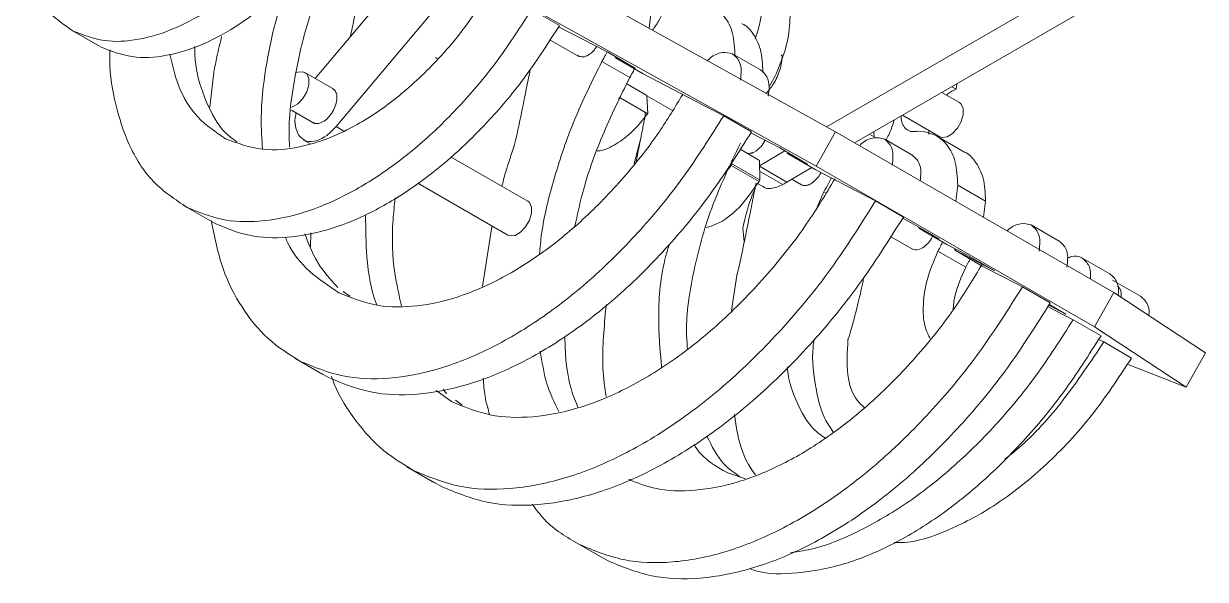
# Model space of a CAD drawing. Header units: inches. Extents: x 0 to 44.3, y 0 to 33.7.
# Drawn here: x 28.206 to 30.082, y 13.995 to 14.878 of the extents above; entities that cross this region are included whole.
import ezdxf

# ---------------------------------------------------------------- set-up
doc = ezdxf.new("R2010")
doc.units = ezdxf.units.IN
doc.header["$MEASUREMENT"] = 0

msp = doc.modelspace()

# ---------------------------------------------------------------- linework, layer by layer
at = {"color": 7, "linetype": 'Continuous', "lineweight": 15}
for p, q in [((29.4807, 14.7138), (30.027, 15.0297)), ((28.9328, 15.0183), (29.4946, 14.706)), ((28.84, 14.9941), (28.6689, 14.7906)), ((29.5251, 14.6884), (30.0696, 15.0033)), ((28.7019, 14.7143), (28.905, 14.9559)), ((28.9023, 14.9637), (29.4642, 14.6514)), ((29.0124, 14.9002), (29.0566, 14.8746)), ((29.1988, 14.8704), (29.2026, 14.9021)), ((28.2795, 14.8688), (28.3237, 14.8433)), ((28.2849, 14.8659), (28.3291, 14.8404)), ((29.1333, 14.8323), (29.0553, 14.8727)), ((29.0415, 14.8521), (29.0865, 14.8261)), ((28.8596, 14.8239), (28.8628, 14.822)), ((29.0851, 14.8276), (29.0868, 14.8259)), ((29.1775, 14.8067), (29.1333, 14.8323)), ((29.1462, 14.8248), (29.1454, 14.8234)), ((29.1896, 14.7979), (29.1454, 14.8234)), ((29.1454, 14.8234), (29.1775, 14.8067)), ((29.3314, 14.8298), (29.3756, 14.8043)), ((28.508, 14.8003), (28.5017, 14.745)), ((28.508, 14.8003), (28.508, 14.8003)), ((28.6986, 14.7735), (28.6526, 14.8)), ((29.124, 14.8177), (29.1682, 14.7922)), ((29.1955, 14.7635), (29.1634, 14.782)), ((29.2857, 14.7479), (29.1896, 14.7979)), ((29.6862, 14.7735), (29.6875, 14.7823)), ((29.1955, 14.7635), (29.1971, 14.7345)), ((29.1955, 14.7632), (29.2362, 14.7397)), ((29.6914, 14.7523), (29.6635, 14.7684)), ((29.6792, 14.7775), (29.6862, 14.7735)), ((29.1526, 14.7603), (29.1505, 14.7578)), ((29.1529, 14.76), (29.1526, 14.7603)), ((29.1528, 14.762), (29.1529, 14.76)), ((29.1971, 14.7345), (29.1529, 14.76)), ((29.2857, 14.7479), (29.2857, 14.7479)), ((29.3174, 14.7315), (29.2857, 14.7479)), ((29.2858, 14.7479), (29.2857, 14.7479)), ((28.631, 14.7404), (28.6668, 14.7197)), ((29.1928, 14.737), (29.1926, 14.7305)), ((29.3174, 14.7315), (29.3616, 14.706)), ((29.601, 14.7323), (29.6601, 14.6981)), ((29.4946, 14.706), (29.4642, 14.6514)), ((29.4946, 14.706), (29.9366, 14.4509)), ((29.5563, 14.6978), (29.5555, 14.7059)), ((29.6206, 14.7066), (29.614, 14.7065)), ((29.6358, 14.706), (29.6249, 14.7067)), ((29.6364, 14.706), (29.6358, 14.706)), ((29.6364, 14.7059), (29.6364, 14.706)), ((28.65, 14.6933), (28.6605, 14.6872)), ((29.1754, 14.6557), (29.1861, 14.6979)), ((29.4062, 14.6803), (29.3603, 14.7041)), ((29.6173, 14.6685), (29.5732, 14.694)), ((29.6996, 14.6737), (29.6554, 14.6992)), ((28.9841, 14.6819), (28.9842, 14.6819)), ((29.3739, 14.6605), (29.3432, 14.6782)), ((29.3741, 14.6521), (29.4145, 14.6755)), ((29.4504, 14.6548), (29.4062, 14.6803)), ((29.4191, 14.6728), (29.4183, 14.6714)), ((29.4625, 14.6459), (29.4183, 14.6714)), ((29.4183, 14.6714), (29.4504, 14.6548)), ((29.0062, 14.5959), (28.8849, 14.6659)), ((29.3292, 14.6526), (29.3188, 14.6391)), ((29.3734, 14.6271), (29.3292, 14.6526)), ((29.3302, 14.6609), (29.3303, 14.6553)), ((29.3745, 14.6297), (29.3303, 14.6553)), ((29.3739, 14.6605), (29.3745, 14.6297)), ((29.3741, 14.6514), (29.4176, 14.6262)), ((29.4642, 14.6514), (29.9061, 14.3963)), ((29.4176, 14.6262), (29.4571, 14.649)), ((29.5266, 14.6126), (29.4625, 14.6459)), ((28.8318, 14.6244), (28.9749, 14.5418)), ((29.3708, 14.6238), (29.3793, 14.6189)), ((29.4252, 14.6306), (29.4407, 14.6216)), ((29.5583, 14.5962), (29.5266, 14.6126)), ((29.6857, 14.5957), (29.6887, 14.6214)), ((29.6887, 14.6214), (29.7329, 14.5959)), ((29.4658, 14.5865), (29.4761, 14.6107)), ((29.4761, 14.6107), (29.4797, 14.6086)), ((29.5583, 14.5962), (29.6025, 14.5706)), ((29.7299, 14.5702), (29.7329, 14.5959)), ((28.4583, 14.5899), (28.5025, 14.5644)), ((28.4657, 14.5858), (28.5099, 14.5603)), ((28.9497, 14.5564), (28.9491, 14.5539)), ((29.615, 14.5616), (29.6012, 14.5687)), ((29.6592, 14.5361), (29.615, 14.5616)), ((29.8054, 14.558), (29.8496, 14.5325)), ((28.6619, 14.5456), (28.6613, 14.5231)), ((28.9487, 14.552), (28.9346, 14.4604)), ((28.9487, 14.552), (28.9487, 14.552)), ((29.3499, 14.5311), (29.3477, 14.5537)), ((29.5822, 14.5399), (29.6172, 14.5197)), ((29.6279, 14.5541), (29.6272, 14.5527)), ((29.6713, 14.5272), (29.6272, 14.5527)), ((29.6272, 14.5527), (29.6592, 14.5361)), ((29.6172, 14.5198), (29.6175, 14.5196)), ((29.7034, 14.5106), (29.6713, 14.5272)), ((29.6846, 14.5203), (29.6835, 14.5183)), ((29.7277, 14.4928), (29.6835, 14.5183)), ((29.6835, 14.5183), (29.7476, 14.485)), ((29.6573, 14.5166), (29.7015, 14.4911)), ((29.7476, 14.485), (29.7034, 14.5106)), ((29.886, 14.5059), (29.9302, 14.4804)), ((29.7597, 14.4762), (29.7277, 14.4928)), ((29.3379, 14.4776), (29.3298, 14.422)), ((29.3379, 14.4776), (29.3379, 14.4776)), ((29.7914, 14.4597), (29.7597, 14.4762)), ((29.9346, 14.4704), (29.9788, 14.4449)), ((28.7238, 14.4447), (28.7132, 14.4523)), ((29.7914, 14.4597), (29.8356, 14.4342)), ((29.9366, 14.4509), (29.9061, 14.3963)), ((29.9366, 14.4509), (30.0818, 14.3549)), ((29.1313, 14.4315), (29.1299, 14.4218)), ((29.8404, 14.424), (29.8318, 14.4285)), ((29.8331, 14.4304), (29.8603, 14.4163)), ((29.8603, 14.4163), (29.8338, 14.4315)), ((29.1299, 14.4218), (29.1299, 14.4218)), ((29.872, 14.4076), (29.8404, 14.424)), ((29.872, 14.4076), (29.9162, 14.3821)), ((29.9061, 14.3963), (30.0514, 14.3004)), ((29.5145, 14.3757), (29.5145, 14.3757)), ((29.9205, 14.3722), (29.9124, 14.3764)), ((29.9205, 14.3722), (29.9646, 14.3467)), ((30.0818, 14.3549), (30.0514, 14.3004)), ((28.6366, 14.3463), (28.6808, 14.3208)), ((28.6457, 14.3413), (28.6899, 14.3158)), ((29.9618, 14.3353), (29.9581, 14.3373)), ((30.0514, 14.3004), (29.9618, 14.3353)), ((28.885, 14.2776), (28.861, 14.2951)), ((28.8774, 14.29), (28.8719, 14.2972)), ((28.9024, 14.2717), (28.8916, 14.2796)), ((28.8143, 14.1738), (28.8585, 14.1483)), ((28.8241, 14.1685), (28.8683, 14.143)), ((29.3519, 14.1549), (29.3237, 14.1645)), ((29.1681, 14.1543), (29.1694, 14.1519)), ((29.079, 14.0558), (29.1232, 14.0303)), ((29.0885, 14.0506), (29.1327, 14.0251))]:
    msp.add_line(p, q, dxfattribs=at)
at = {"color": 8, "linetype": 'Continuous', "lineweight": 15}
for p, q in [((29.4083, 14.8279), (29.4113, 14.8262)), ((28.7019, 14.7143), (28.7144, 14.7071)), ((29.5489, 14.7021), (29.5563, 14.6978)), ((29.3742, 14.6436), (29.4114, 14.6221))]:
    msp.add_line(p, q, dxfattribs=at)
at = {"color": 7, "linetype": 'Continuous', "lineweight": 15, "flags": 128}
for points in [[(28.6313, 14.745), (28.6328, 14.7455), (28.6414, 14.7505), (28.6494, 14.7589), (28.6554, 14.7695), (28.6587, 14.7806), (28.6587, 14.7905), (28.6554, 14.7978), (28.6492, 14.8013), (28.6413, 14.8005), (28.6387, 14.7994)], [(29.6914, 14.7523), (29.6939, 14.7503), (29.6973, 14.7432), (29.6975, 14.7333), (29.6944, 14.7223), (29.6884, 14.7116), (29.6806, 14.7031), (29.6719, 14.6979), (29.6639, 14.6968), (29.6601, 14.6981)], [(28.9749, 14.5418), (28.9784, 14.5405), (28.9863, 14.5414), (28.995, 14.5464), (29.0029, 14.5548), (29.009, 14.5654), (29.0123, 14.5765), (29.0122, 14.5864), (29.0089, 14.5937), (29.0062, 14.5959)]]:
    msp.add_lwpolyline(points, dxfattribs=at)
at = {"color": 7, "linetype": 'Continuous', "lineweight": 15}
for points, knots in [([(28.2849, 14.8659), (28.3008, 14.8597), (28.3321, 14.8474), (28.3877, 14.8504), (28.4458, 14.8681), (28.5061, 14.9013), (28.5664, 14.9492), (28.6252, 15.0109), (28.6583, 15.0605), (28.6751, 15.0855)], [0, 0, 0, 0, 0.144661, 0.284995, 0.423134, 0.560479, 0.704647, 0.850476, 1, 1, 1, 1]), ([(28.3291, 14.8404), (28.345, 14.8342), (28.3763, 14.8219), (28.4319, 14.8248), (28.49, 14.8426), (28.5503, 14.8757), (28.6106, 14.9237), (28.6694, 14.9854), (28.7025, 15.0349), (28.7193, 15.06)], [0, 0, 0, 0, 0.144661, 0.284995, 0.423134, 0.560479, 0.704647, 0.850476, 1, 1, 1, 1]), ([(28.6283, 14.6817), (28.6279, 14.6887), (28.6261, 14.7199), (28.6337, 14.7817), (28.6513, 14.8647), (28.6798, 14.9511), (28.7069, 15.0079), (28.7206, 15.0366)], [0, 0, 0, 0, 0.066973, 0.296057, 0.526749, 0.760646, 1, 1, 1, 1]), ([(29.2462, 14.9967), (29.2457, 14.9833), (29.2446, 14.9569), (29.2315, 14.9168), (29.2176, 14.8866), (29.2076, 14.872), (29.2044, 14.8673)], [0, 0, 0, 0, 0.324957, 0.638831, 0.88297, 1, 1, 1, 1]), ([(28.2061, 14.9719), (28.2105, 14.9589), (28.2193, 14.9327), (28.2438, 14.8939), (28.2692, 14.8766), (28.2849, 14.8659)], [0, 0, 0, 0, 0.274232, 0.55191, 1, 1, 1, 1]), ([(28.7485, 14.9745), (28.7448, 14.9562), (28.738, 14.9217), (28.7302, 14.8825), (28.7256, 14.8616), (28.7246, 14.8568)], [0, 0, 0, 0, 0.468239, 0.878489, 1, 1, 1, 1]), ([(28.9473, 14.9347), (28.9354, 14.9153), (28.9067, 14.8686), (28.851, 14.8054), (28.786, 14.7478), (28.7178, 14.7052), (28.6494, 14.6802), (28.5826, 14.6737), (28.5455, 14.6878), (28.5266, 14.6949)], [0, 0, 0, 0, 0.10402, 0.25041, 0.394574, 0.538042, 0.68889, 0.841994, 1, 1, 1, 1]), ([(28.5853, 14.6782), (28.5842, 14.6948), (28.5814, 14.7353), (28.5895, 14.807), (28.604, 14.8796), (28.6202, 14.9255), (28.6265, 14.9433)], [0, 0, 0, 0, 0.206792, 0.507066, 0.809447, 1, 1, 1, 1]), ([(29.3786, 14.9199), (29.3783, 14.9065), (29.3779, 14.8854), (29.37, 14.8623), (29.3671, 14.8538)], [0, 0, 0, 0, 0.634618, 1, 1, 1, 1]), ([(28.4657, 14.5858), (28.4834, 14.5785), (28.5184, 14.564), (28.5791, 14.5618), (28.6428, 14.5734), (28.7087, 14.5993), (28.7747, 14.6379), (28.8396, 14.6881), (28.9018, 14.7491), (28.961, 14.8198), (28.9951, 14.8732), (29.0124, 14.9002)], [0, 0, 0, 0, 0.1160602, 0.2290085, 0.340096, 0.4502065, 0.5599799, 0.6679951, 0.7767777, 0.8870882, 1, 1, 1, 1]), ([(29.3352, 14.8255), (29.3346, 14.8382), (29.3334, 14.8632), (29.3204, 14.8885), (29.3034, 14.9044), (29.2897, 14.9081), (29.2829, 14.91)], [0, 0, 0, 0, 0.288247, 0.566662, 0.783221, 1, 1, 1, 1]), ([(29.4228, 14.8943), (29.4223, 14.8809), (29.4212, 14.8545), (29.4079, 14.8145), (29.3966, 14.7886), (29.3896, 14.7781), (29.3892, 14.7775)], [0, 0, 0, 0, 0.362072, 0.711792, 0.983815, 1, 1, 1, 1]), ([(28.5099, 14.5603), (28.5276, 14.5529), (28.5626, 14.5385), (28.6233, 14.5362), (28.687, 14.5479), (28.7529, 14.5738), (28.8189, 14.6124), (28.8838, 14.6626), (28.946, 14.7236), (29.0052, 14.7943), (29.0393, 14.8476), (29.0566, 14.8746)], [0, 0, 0, 0, 0.11606, 0.229009, 0.340096, 0.450206, 0.55998, 0.667995, 0.776778, 0.887088, 1, 1, 1, 1]), ([(29.3794, 14.8), (29.3788, 14.8127), (29.3777, 14.8379), (29.3643, 14.8624), (29.3531, 14.8751), (29.3463, 14.8775), (29.346, 14.8776)], [0, 0, 0, 0, 0.3643512, 0.7162747, 0.9900111, 1, 1, 1, 1]), ([(28.5204, 14.857), (28.5178, 14.8464), (28.5132, 14.8275), (28.5096, 14.8088), (28.508, 14.8006)], [0, 0, 0, 0, 0.560683, 1, 1, 1, 1]), ([(28.5452, 14.6896), (28.5388, 14.6942), (28.5177, 14.7092), (28.495, 14.7527), (28.4788, 14.8), (28.4777, 14.8329), (28.4775, 14.8412)], [0, 0, 0, 0, 0.157557, 0.521711, 0.880239, 1, 1, 1, 1]), ([(29.0874, 14.8257), (29.0901, 14.8251), (29.0954, 14.824), (29.1044, 14.8287), (29.1114, 14.8349), (29.1145, 14.8396), (29.1157, 14.8414)], [0, 0, 0, 0, 0.311114, 0.612486, 0.851144, 1, 1, 1, 1]), ([(28.3432, 14.8361), (28.343, 14.8308), (28.342, 14.7992), (28.3512, 14.7478), (28.3726, 14.6811), (28.4094, 14.6229), (28.4468, 14.5983), (28.4657, 14.5858)], [0, 0, 0, 0, 0.043643, 0.258539, 0.474808, 0.733482, 1, 1, 1, 1]), ([(28.5266, 14.6949), (28.5111, 14.7054), (28.4807, 14.7259), (28.4511, 14.7731), (28.4422, 14.8121), (28.4382, 14.8291)], [0, 0, 0, 0, 0.367327, 0.723562, 1, 1, 1, 1]), ([(29.124, 14.8177), (29.126, 14.8211), (29.1286, 14.8257), (29.131, 14.8305), (29.1317, 14.8318)], [0, 0, 0, 0, 0.7200007, 1, 1, 1, 1]), ([(29.3314, 14.8298), (29.3261, 14.8311), (29.3156, 14.8338), (29.3003, 14.8274), (29.2929, 14.8203), (29.2914, 14.8189)], [0, 0, 0, 0, 0.4552083, 0.8951744, 1, 1, 1, 1]), ([(29.3439, 14.7881), (29.3445, 14.7933), (29.3458, 14.8038), (29.3428, 14.82), (29.3357, 14.826), (29.3314, 14.8298)], [0, 0, 0, 0, 0.276451, 0.553212, 1, 1, 1, 1]), ([(29.4103, 14.8271), (29.4095, 14.8196), (29.408, 14.8049), (29.3978, 14.7829), (29.3888, 14.7718), (29.3848, 14.767)], [0, 0, 0, 0, 0.3702372, 0.7278496, 1, 1, 1, 1]), ([(28.508, 14.8006), (28.508, 14.8005), (28.508, 14.8004), (28.508, 14.8004), (28.508, 14.8003)], [0, 0, 0, 0, 0.561073, 1, 1, 1, 1]), ([(29.0103, 14.8056), (29.0077, 14.7925), (29.002, 14.7633), (28.9941, 14.7255), (28.9886, 14.698), (28.9855, 14.6864), (28.9847, 14.6835)], [0, 0, 0, 0, 0.323432, 0.71943, 0.927938, 1, 1, 1, 1]), ([(29.0248, 14.5112), (29.0258, 14.5221), (29.0294, 14.5614), (29.0476, 14.6337), (29.0786, 14.7262), (29.1088, 14.787), (29.124, 14.8177)], [0, 0, 0, 0, 0.111939, 0.402588, 0.697598, 1, 1, 1, 1]), ([(29.1682, 14.7922), (29.1702, 14.7956), (29.1728, 14.8001), (29.1751, 14.8047), (29.1757, 14.8059)], [0, 0, 0, 0, 0.739897, 1, 1, 1, 1]), ([(29.3881, 14.7626), (29.3887, 14.7678), (29.39, 14.7783), (29.387, 14.7944), (29.3799, 14.8005), (29.3756, 14.8043)], [0, 0, 0, 0, 0.276451, 0.553212, 1, 1, 1, 1]), ([(29.0812, 14.5563), (29.0848, 14.5734), (29.0947, 14.6206), (29.1233, 14.7008), (29.1531, 14.7615), (29.1682, 14.7922)], [0, 0, 0, 0, 0.219305, 0.604823, 1, 1, 1, 1]), ([(28.6762, 14.7197), (28.6792, 14.721), (28.685, 14.7236), (28.6932, 14.7322), (28.6996, 14.7428), (28.7033, 14.7543), (28.7035, 14.7646), (28.701, 14.7717), (28.6978, 14.7734), (28.6965, 14.7741)], [0, 0, 0, 0, 0.154589, 0.303829, 0.453069, 0.607658, 0.762247, 0.911487, 1, 1, 1, 1]), ([(29.2522, 14.7653), (29.24, 14.7451), (29.2107, 14.6964), (29.1554, 14.6278), (29.0906, 14.5614), (29.0227, 14.5073), (28.9543, 14.4662), (28.8869, 14.439), (28.822, 14.4265), (28.7602, 14.4284), (28.7246, 14.443), (28.7066, 14.4505)], [0, 0, 0, 0, 0.083203, 0.200001, 0.314882, 0.428796, 0.542432, 0.654353, 0.767248, 0.882029, 1, 1, 1, 1]), ([(29.6712, 14.7639), (29.6719, 14.7646), (29.6766, 14.7695), (29.6818, 14.7717), (29.6862, 14.7735)], [0, 0, 0, 0, 0.148176, 1, 1, 1, 1]), ([(28.6389, 14.7358), (28.6385, 14.7348), (28.6361, 14.7274), (28.6367, 14.7143), (28.6403, 14.7055), (28.6422, 14.701)], [0, 0, 0, 0, 0.068799, 0.526122, 1, 1, 1, 1]), ([(28.6457, 14.3413), (28.6675, 14.3323), (28.7105, 14.3145), (28.7853, 14.312), (28.8636, 14.3266), (28.9447, 14.3588), (29.026, 14.4067), (29.1058, 14.469), (29.1821, 14.5445), (29.2546, 14.6321), (29.2963, 14.6981), (29.3174, 14.7315)], [0, 0, 0, 0, 0.116017, 0.228912, 0.339949, 0.450017, 0.559759, 0.667761, 0.776561, 0.886938, 1, 1, 1, 1]), ([(29.1968, 14.7348), (29.1889, 14.7249), (29.1734, 14.7053), (29.1468, 14.6862), (29.1271, 14.6759), (29.1179, 14.6758), (29.1166, 14.6758)], [0, 0, 0, 0, 0.322157, 0.635139, 0.94756, 1, 1, 1, 1]), ([(29.1926, 14.7305), (29.1913, 14.724), (29.1878, 14.7065), (29.1831, 14.6827), (29.1796, 14.6655), (29.1783, 14.6593)], [0, 0, 0, 0, 0.276478, 0.736831, 1, 1, 1, 1]), ([(29.5876, 14.7245), (29.5863, 14.7196), (29.5834, 14.7087), (29.5777, 14.6982), (29.5746, 14.6925)], [0, 0, 0, 0, 0.457647, 1, 1, 1, 1]), ([(29.614, 14.7065), (29.6111, 14.7077), (29.6053, 14.7102), (29.6007, 14.7187), (29.5987, 14.726), (29.5989, 14.7303), (29.599, 14.7311)], [0, 0, 0, 0, 0.337648, 0.674732, 0.943985, 1, 1, 1, 1]), ([(28.6422, 14.701), (28.646, 14.697), (28.6535, 14.689), (28.6707, 14.6906), (28.6875, 14.6993), (28.6971, 14.7092), (28.7019, 14.7143)], [0, 0, 0, 0, 0.283684, 0.557895, 0.775014, 1, 1, 1, 1]), ([(28.6659, 14.7209), (28.6666, 14.7203), (28.6693, 14.7181), (28.6733, 14.7191), (28.6762, 14.7197)], [0, 0, 0, 0, 0.2820348, 1, 1, 1, 1]), ([(28.6899, 14.3158), (28.7117, 14.3068), (28.7547, 14.289), (28.8294, 14.2865), (28.9078, 14.3011), (28.9889, 14.3333), (29.0702, 14.3812), (29.15, 14.4435), (29.2263, 14.519), (29.2988, 14.6066), (29.3405, 14.6726), (29.3616, 14.706)], [0, 0, 0, 0, 0.1160168, 0.2289124, 0.3399492, 0.4500167, 0.559759, 0.6677613, 0.7765605, 0.8869383, 1, 1, 1, 1]), ([(29.6212, 14.7066), (29.6211, 14.7066), (29.6209, 14.7065), (29.6207, 14.7066), (29.6206, 14.7066)], [0, 0, 0, 0, 0.5493543, 1, 1, 1, 1]), ([(29.6236, 14.7067), (29.6231, 14.7066), (29.6223, 14.7066), (29.6215, 14.7066), (29.6212, 14.7066)], [0, 0, 0, 0, 0.560701, 1, 1, 1, 1]), ([(29.6249, 14.7067), (29.6247, 14.7068), (29.6242, 14.7068), (29.6238, 14.7067), (29.6236, 14.7067)], [0, 0, 0, 0, 0.570563, 1, 1, 1, 1]), ([(29.6887, 14.6214), (29.6881, 14.6341), (29.6869, 14.6591), (29.6739, 14.6844), (29.6569, 14.7003), (29.6432, 14.704), (29.6364, 14.7059)], [0, 0, 0, 0, 0.288248, 0.566663, 0.783222, 1, 1, 1, 1]), ([(29.6433, 14.702), (29.6432, 14.7024), (29.6428, 14.7041), (29.6431, 14.7063), (29.6432, 14.7079)], [0, 0, 0, 0, 0.2632262, 1, 1, 1, 1]), ([(29.2598, 14.3618), (29.2591, 14.3707), (29.2562, 14.408), (29.268, 14.4838), (29.2951, 14.5857), (29.3273, 14.6534), (29.3437, 14.6877)], [0, 0, 0, 0, 0.092114, 0.389434, 0.690542, 1, 1, 1, 1]), ([(29.3672, 14.6746), (29.3705, 14.677), (29.3765, 14.6815), (29.3809, 14.6889), (29.3829, 14.6924)], [0, 0, 0, 0, 0.538027, 1, 1, 1, 1]), ([(29.5723, 14.6945), (29.567, 14.6958), (29.5565, 14.6984), (29.5413, 14.6922), (29.534, 14.6852), (29.5327, 14.684)], [0, 0, 0, 0, 0.459727, 0.903974, 1, 1, 1, 1]), ([(29.5848, 14.6528), (29.5854, 14.658), (29.5867, 14.6685), (29.5837, 14.6846), (29.5766, 14.6907), (29.5723, 14.6945)], [0, 0, 0, 0, 0.276333, 0.552937, 1, 1, 1, 1]), ([(28.9842, 14.6819), (28.9787, 14.6658), (28.9717, 14.645), (28.9664, 14.6243), (28.9652, 14.6196)], [0, 0, 0, 0, 0.7705936, 1, 1, 1, 1]), ([(28.9844, 14.6825), (28.9843, 14.6824), (28.9843, 14.6822), (28.9842, 14.6819), (28.9841, 14.6819)], [0, 0, 0, 0, 0.605176, 1, 1, 1, 1]), ([(28.9847, 14.6835), (28.9847, 14.6833), (28.9845, 14.683), (28.9844, 14.6826), (28.9844, 14.6825)], [0, 0, 0, 0, 0.560071, 1, 1, 1, 1]), ([(29.3548, 14.6718), (29.3559, 14.6717), (29.3577, 14.6715), (29.3597, 14.6718), (29.3606, 14.672)], [0, 0, 0, 0, 0.5569876, 1, 1, 1, 1]), ([(29.3606, 14.672), (29.361, 14.672), (29.3615, 14.6722), (29.3621, 14.6724), (29.3623, 14.6725)], [0, 0, 0, 0, 0.563395, 1, 1, 1, 1]), ([(29.3623, 14.6725), (29.3627, 14.6726), (29.3633, 14.6727), (29.3639, 14.673), (29.3642, 14.6731)], [0, 0, 0, 0, 0.558364, 1, 1, 1, 1]), ([(29.3642, 14.6731), (29.3644, 14.6732), (29.3649, 14.6734), (29.3654, 14.6736), (29.3656, 14.6737)], [0, 0, 0, 0, 0.561022, 1, 1, 1, 1]), ([(29.629, 14.6273), (29.6296, 14.6325), (29.6309, 14.643), (29.6279, 14.6591), (29.6208, 14.6652), (29.6165, 14.6689)], [0, 0, 0, 0, 0.276333, 0.552937, 1, 1, 1, 1]), ([(29.7329, 14.5959), (29.7324, 14.6087), (29.7312, 14.6338), (29.7178, 14.6583), (29.7066, 14.6711), (29.6998, 14.6735), (29.6996, 14.6735)], [0, 0, 0, 0, 0.36435, 0.716271, 0.990004, 1, 1, 1, 1]), ([(29.3303, 14.6553), (29.3302, 14.6548), (29.3298, 14.6539), (29.3294, 14.653), (29.3292, 14.6526)], [0, 0, 0, 0, 0.492462, 1, 1, 1, 1]), ([(29.494, 14.6314), (29.4796, 14.6074), (29.4461, 14.5519), (29.3837, 14.4743), (29.3116, 14.4006), (29.2362, 14.3405), (29.1602, 14.2949), (29.0852, 14.2646), (29.0132, 14.2509), (28.9445, 14.253), (28.905, 14.2693), (28.885, 14.2776)], [0, 0, 0, 0, 0.088078, 0.204256, 0.318527, 0.431835, 0.544864, 0.656189, 0.768482, 0.882654, 1, 1, 1, 1]), ([(29.4563, 14.6238), (29.4594, 14.6261), (29.4652, 14.6304), (29.4696, 14.6374), (29.4715, 14.6405)], [0, 0, 0, 0, 0.550179, 1, 1, 1, 1]), ([(29.4761, 14.6107), (29.4787, 14.615), (29.483, 14.6222), (29.4866, 14.6297), (29.4881, 14.6326)], [0, 0, 0, 0, 0.602479, 1, 1, 1, 1]), ([(29.3734, 14.6271), (29.3633, 14.6126), (29.3432, 14.5839), (29.3117, 14.56), (29.2948, 14.5555), (29.2897, 14.5542)], [0, 0, 0, 0, 0.415142, 0.8252133, 1, 1, 1, 1]), ([(29.3688, 14.625), (29.3676, 14.6191), (29.3643, 14.6023), (29.3585, 14.5732), (29.3522, 14.5422), (29.3468, 14.5158), (29.3429, 14.498), (29.3404, 14.4862), (29.3389, 14.4808), (29.3385, 14.4792)], [0, 0, 0, 0, 0.120868, 0.346452, 0.601658, 0.759223, 0.889358, 0.968475, 1, 1, 1, 1]), ([(29.3477, 14.5537), (29.3519, 14.5714), (29.3569, 14.5921), (29.3657, 14.6127), (29.367, 14.6157)], [0, 0, 0, 0, 0.855723, 1, 1, 1, 1]), ([(29.3745, 14.6297), (29.3744, 14.6293), (29.374, 14.6284), (29.3736, 14.6275), (29.3734, 14.6271)], [0, 0, 0, 0, 0.492462, 1, 1, 1, 1]), ([(29.3795, 14.6194), (29.3803, 14.6187), (29.3837, 14.6161), (29.3942, 14.6149), (29.4049, 14.6194), (29.4114, 14.6221)], [0, 0, 0, 0, 0.101238, 0.444554, 1, 1, 1, 1]), ([(29.4114, 14.6221), (29.4126, 14.6228), (29.4147, 14.6241), (29.4167, 14.6256), (29.4176, 14.6262)], [0, 0, 0, 0, 0.56451, 1, 1, 1, 1]), ([(29.4406, 14.6217), (29.4407, 14.6217), (29.4409, 14.6216), (29.4411, 14.6215), (29.4412, 14.6214)], [0, 0, 0, 0, 0.560224, 1, 1, 1, 1]), ([(29.4412, 14.6214), (29.4431, 14.6209), (29.4466, 14.6199), (29.4507, 14.6213), (29.4525, 14.6218)], [0, 0, 0, 0, 0.567215, 1, 1, 1, 1]), ([(29.4525, 14.6218), (29.4528, 14.622), (29.4534, 14.6223), (29.4539, 14.6225), (29.4542, 14.6227)], [0, 0, 0, 0, 0.560022, 1, 1, 1, 1]), ([(29.4542, 14.6227), (29.4546, 14.6229), (29.4553, 14.6232), (29.456, 14.6236), (29.4563, 14.6238)], [0, 0, 0, 0, 0.560421, 1, 1, 1, 1]), ([(28.8058, 14.4297), (28.8019, 14.4468), (28.7923, 14.4885), (28.7897, 14.5472), (28.7946, 14.5893), (28.796, 14.6011)], [0, 0, 0, 0, 0.334672, 0.813464, 1, 1, 1, 1]), ([(28.8241, 14.1685), (28.848, 14.1586), (28.895, 14.1391), (28.9767, 14.1364), (29.0624, 14.1524), (29.1511, 14.1877), (29.24, 14.2402), (29.3272, 14.3085), (29.4106, 14.3913), (29.4898, 14.4872), (29.5353, 14.5596), (29.5583, 14.5962)], [0, 0, 0, 0, 0.116003, 0.22888, 0.339898, 0.449949, 0.559677, 0.667672, 0.776476, 0.886879, 1, 1, 1, 1]), ([(28.5039, 14.565), (28.5092, 14.5388), (28.5195, 14.4873), (28.5515, 14.4258), (28.5922, 14.3747), (28.6277, 14.3525), (28.6457, 14.3413)], [0, 0, 0, 0, 0.2534494, 0.497427, 0.74549, 1, 1, 1, 1]), ([(28.7666, 14.4314), (28.7665, 14.4318), (28.7573, 14.4534), (28.7498, 14.5011), (28.7491, 14.5518), (28.7488, 14.5743)], [0, 0, 0, 0, 0.008578, 0.561453, 1, 1, 1, 1]), ([(28.8683, 14.143), (28.8922, 14.1331), (28.9392, 14.1136), (29.0209, 14.1108), (29.1066, 14.1269), (29.1953, 14.1622), (29.2841, 14.2147), (29.3713, 14.283), (29.4548, 14.3658), (29.534, 14.4617), (29.5795, 14.534), (29.6025, 14.5706)], [0, 0, 0, 0, 0.116003, 0.22888, 0.339898, 0.449949, 0.559677, 0.667672, 0.776476, 0.886879, 1, 1, 1, 1]), ([(29.8054, 14.558), (29.8001, 14.5594), (29.7896, 14.5619), (29.7749, 14.556), (29.768, 14.5495), (29.7671, 14.5487)], [0, 0, 0, 0, 0.4745502, 0.9332066, 1, 1, 1, 1]), ([(29.8179, 14.5164), (29.8185, 14.5216), (29.8198, 14.532), (29.8168, 14.5482), (29.8097, 14.5543), (29.8054, 14.558)], [0, 0, 0, 0, 0.276452, 0.553215, 1, 1, 1, 1]), ([(28.7066, 14.4505), (28.6907, 14.4609), (28.6594, 14.4814), (28.6319, 14.5135), (28.6225, 14.5359), (28.6214, 14.5387)], [0, 0, 0, 0, 0.473396, 0.934105, 1, 1, 1, 1]), ([(28.7046, 14.4586), (28.6918, 14.4728), (28.6703, 14.4966), (28.6575, 14.5303), (28.6524, 14.5438)], [0, 0, 0, 0, 0.59952, 1, 1, 1, 1]), ([(28.9491, 14.5539), (28.9491, 14.5536), (28.9489, 14.5529), (28.9488, 14.5523), (28.9487, 14.552)], [0, 0, 0, 0, 0.5605513, 1, 1, 1, 1]), ([(29.6178, 14.5195), (29.6205, 14.5189), (29.6257, 14.5178), (29.6347, 14.5224), (29.6426, 14.5296), (29.6464, 14.5355), (29.6484, 14.5386)], [0, 0, 0, 0, 0.283259, 0.557633, 0.774898, 1, 1, 1, 1]), ([(29.2187, 14.3324), (29.2163, 14.3591), (29.2115, 14.4139), (29.2175, 14.482), (29.229, 14.5213), (29.2307, 14.5273)], [0, 0, 0, 0, 0.444532, 0.914818, 1, 1, 1, 1]), ([(29.6573, 14.5166), (29.6589, 14.5194), (29.6615, 14.5242), (29.6638, 14.529), (29.6648, 14.531)], [0, 0, 0, 0, 0.595378, 1, 1, 1, 1]), ([(29.8621, 14.4908), (29.8627, 14.4961), (29.864, 14.5065), (29.861, 14.5227), (29.8539, 14.5288), (29.8496, 14.5325)], [0, 0, 0, 0, 0.276452, 0.553215, 1, 1, 1, 1]), ([(29.6452, 14.3776), (29.6424, 14.383), (29.6353, 14.3964), (29.6328, 14.4281), (29.6379, 14.4703), (29.6508, 14.501), (29.6573, 14.5166)], [0, 0, 0, 0, 0.166061, 0.411926, 0.702262, 1, 1, 1, 1]), ([(29.7015, 14.4911), (29.7031, 14.4939), (29.7054, 14.4982), (29.7076, 14.5025), (29.7083, 14.504)], [0, 0, 0, 0, 0.661423, 1, 1, 1, 1]), ([(29.886, 14.5059), (29.8808, 14.5079), (29.8738, 14.5105), (29.8652, 14.506), (29.8632, 14.5049)], [0, 0, 0, 0, 0.7630077, 1, 1, 1, 1]), ([(29.8992, 14.4725), (29.8994, 14.4749), (29.9002, 14.4824), (29.8973, 14.496), (29.8903, 14.5021), (29.886, 14.5059)], [0, 0, 0, 0, 0.149319, 0.474707, 1, 1, 1, 1]), ([(29.7276, 14.4957), (29.714, 14.4731), (29.6823, 14.4205), (29.6231, 14.3469), (29.5546, 14.2769), (29.483, 14.2197), (29.4109, 14.1764), (29.3396, 14.1475), (29.2712, 14.1346), (29.2122, 14.1356), (29.1802, 14.1485), (29.1668, 14.1538)], [0, 0, 0, 0, 0.090721, 0.211153, 0.32961, 0.447071, 0.564243, 0.679649, 0.796058, 0.914413, 1, 1, 1, 1]), ([(29.6813, 14.4235), (29.682, 14.4305), (29.6842, 14.4522), (29.6945, 14.4754), (29.7015, 14.4911)], [0, 0, 0, 0, 0.321958, 1, 1, 1, 1]), ([(29.3381, 14.4783), (29.3381, 14.4781), (29.338, 14.4779), (29.3379, 14.4777), (29.3379, 14.4776)], [0, 0, 0, 0, 0.604849, 1, 1, 1, 1]), ([(29.3385, 14.4792), (29.3384, 14.479), (29.3383, 14.4787), (29.3382, 14.4784), (29.3381, 14.4783)], [0, 0, 0, 0, 0.559969, 1, 1, 1, 1]), ([(29.5397, 14.4753), (29.5391, 14.4723), (29.5365, 14.4576), (29.5296, 14.4299), (29.5221, 14.4002), (29.5166, 14.3823), (29.5151, 14.3773)], [0, 0, 0, 0, 0.093539, 0.4578, 0.847247, 1, 1, 1, 1]), ([(29.9433, 14.4464), (29.9436, 14.449), (29.9444, 14.4567), (29.9415, 14.4705), (29.9345, 14.4766), (29.9302, 14.4804)], [0, 0, 0, 0, 0.158919, 0.480635, 1, 1, 1, 1]), ([(29.0885, 14.0506), (29.1113, 14.0412), (29.1563, 14.0225), (29.2345, 14.0199), (29.3166, 14.0353), (29.4015, 14.0691), (29.4866, 14.1193), (29.57, 14.1846), (29.6499, 14.2638), (29.7258, 14.3556), (29.7694, 14.4247), (29.7914, 14.4597)], [0, 0, 0, 0, 0.1160084, 0.2288931, 0.3399192, 0.4499777, 0.5597135, 0.6677133, 0.7765162, 0.886908, 1, 1, 1, 1]), ([(29.9482, 14.4432), (29.9482, 14.4435), (29.9487, 14.4489), (29.9474, 14.456), (29.9437, 14.4597), (29.9426, 14.4609)], [0, 0, 0, 0, 0.035226, 0.693488, 1, 1, 1, 1]), ([(29.9921, 14.4142), (29.9923, 14.4156), (29.9929, 14.4223), (29.99, 14.435), (29.9831, 14.4411), (29.9788, 14.4449)], [0, 0, 0, 0, 0.0975371, 0.4427306, 1, 1, 1, 1]), ([(29.1327, 14.0251), (29.1555, 14.0156), (29.2005, 13.997), (29.2787, 13.9944), (29.3608, 14.0098), (29.4457, 14.0435), (29.5308, 14.0938), (29.6142, 14.1591), (29.6941, 14.2383), (29.77, 14.33), (29.8136, 14.3992), (29.8356, 14.4342)], [0, 0, 0, 0, 0.116008, 0.228893, 0.339919, 0.449978, 0.559714, 0.667713, 0.776516, 0.886908, 1, 1, 1, 1]), ([(29.1299, 14.4218), (29.1271, 14.3904), (29.1226, 14.342), (29.1285, 14.3001), (29.1305, 14.2854)], [0, 0, 0, 0, 0.650588, 1, 1, 1, 1]), ([(29.4235, 14.0375), (29.4359, 14.0394), (29.4715, 14.0449), (29.5339, 14.0713), (29.6075, 14.114), (29.6798, 14.1704), (29.7491, 14.2386), (29.8149, 14.3177), (29.8528, 14.3774), (29.872, 14.4076)], [0, 0, 0, 0, 0.082161, 0.235262, 0.387903, 0.53811, 0.689406, 0.842863, 1, 1, 1, 1]), ([(29.0865, 14.2676), (29.0844, 14.2724), (29.0734, 14.2972), (29.0661, 14.3358), (29.0654, 14.3718), (29.0652, 14.3809)], [0, 0, 0, 0, 0.149422, 0.78573, 1, 1, 1, 1]), ([(29.3584, 14.0123), (29.3616, 14.0112), (29.3843, 14.0029), (29.4338, 14.0039), (29.5044, 14.0161), (29.578, 14.0454), (29.6517, 14.0886), (29.724, 14.1449), (29.7933, 14.2131), (29.8591, 14.2922), (29.897, 14.3519), (29.9162, 14.3821)], [0, 0, 0, 0, 0.020291, 0.145442, 0.268533, 0.390546, 0.512192, 0.631899, 0.752473, 0.874771, 1, 1, 1, 1]), ([(29.4915, 14.2289), (29.4867, 14.2358), (29.4728, 14.2559), (29.4622, 14.3021), (29.4567, 14.3453), (29.46, 14.3719), (29.4606, 14.376)], [0, 0, 0, 0, 0.194166, 0.564486, 0.932727, 1, 1, 1, 1]), ([(29.5145, 14.3757), (29.5133, 14.3566), (29.511, 14.3194), (29.5233, 14.2837), (29.5365, 14.2717), (29.5404, 14.268)], [0, 0, 0, 0, 0.424678, 0.827024, 1, 1, 1, 1]), ([(29.5147, 14.3763), (29.5147, 14.3762), (29.5146, 14.376), (29.5145, 14.3757), (29.5145, 14.3757)], [0, 0, 0, 0, 0.605415, 1, 1, 1, 1]), ([(29.5151, 14.3773), (29.515, 14.3771), (29.5149, 14.3768), (29.5148, 14.3765), (29.5147, 14.3763)], [0, 0, 0, 0, 0.560288, 1, 1, 1, 1]), ([(29.7636, 14.1862), (29.7708, 14.1919), (29.8036, 14.2174), (29.8588, 14.2795), (29.8997, 14.341), (29.9205, 14.3722)], [0, 0, 0, 0, 0.122936, 0.555733, 1, 1, 1, 1]), ([(29.0556, 14.2616), (29.0484, 14.2762), (29.0345, 14.3045), (29.0289, 14.3405), (29.0262, 14.3578)], [0, 0, 0, 0, 0.517397, 1, 1, 1, 1]), ([(29.4787, 14.2194), (29.4722, 14.224), (29.4531, 14.2372), (29.4332, 14.275), (29.4199, 14.3094), (29.4186, 14.3313), (29.4185, 14.3328)], [0, 0, 0, 0, 0.2013356, 0.5902908, 0.9731896, 1, 1, 1, 1]), ([(29.5881, 14.0536), (29.5952, 14.0537), (29.6242, 14.0539), (29.6809, 14.0747), (29.7555, 14.1153), (29.8304, 14.1759), (29.9032, 14.2533), (29.944, 14.3153), (29.9646, 14.3467)], [0, 0, 0, 0, 0.0581892, 0.2400033, 0.4208015, 0.610637, 0.8027725, 1, 1, 1, 1]), ([(28.6949, 14.3177), (28.6953, 14.3163), (28.7032, 14.2916), (28.7281, 14.2525), (28.7697, 14.2017), (28.8058, 14.1796), (28.8241, 14.1685)], [0, 0, 0, 0, 0.018179, 0.339206, 0.665566, 1, 1, 1, 1]), ([(28.9357, 14.3148), (28.9363, 14.305), (28.9376, 14.284), (28.943, 14.2663), (28.9458, 14.2569)], [0, 0, 0, 0, 0.471756, 1, 1, 1, 1]), ([(29.3344, 14.257), (29.3358, 14.2472), (29.3405, 14.2115), (29.3531, 14.1796), (29.3669, 14.1623), (29.3677, 14.1613)], [0, 0, 0, 0, 0.2628582, 0.9580889, 1, 1, 1, 1]), ([(29.3445, 14.1575), (29.3351, 14.1638), (29.3123, 14.179), (29.2986, 14.2065), (29.2906, 14.2226)], [0, 0, 0, 0, 0.4145192, 1, 1, 1, 1]), ([(29.3237, 14.1645), (29.3049, 14.1748), (29.2843, 14.186), (29.2714, 14.2076), (29.2703, 14.2094)], [0, 0, 0, 0, 0.916413, 1, 1, 1, 1]), ([(29.0134, 14.1145), (29.0196, 14.1061), (29.0402, 14.0784), (29.0686, 14.0621), (29.0885, 14.0506)], [0, 0, 0, 0, 0.30027, 1, 1, 1, 1])]:
    msp.add_open_spline(points, degree=3, knots=knots, dxfattribs=at)

doc.saveas('drawing.dxf')
